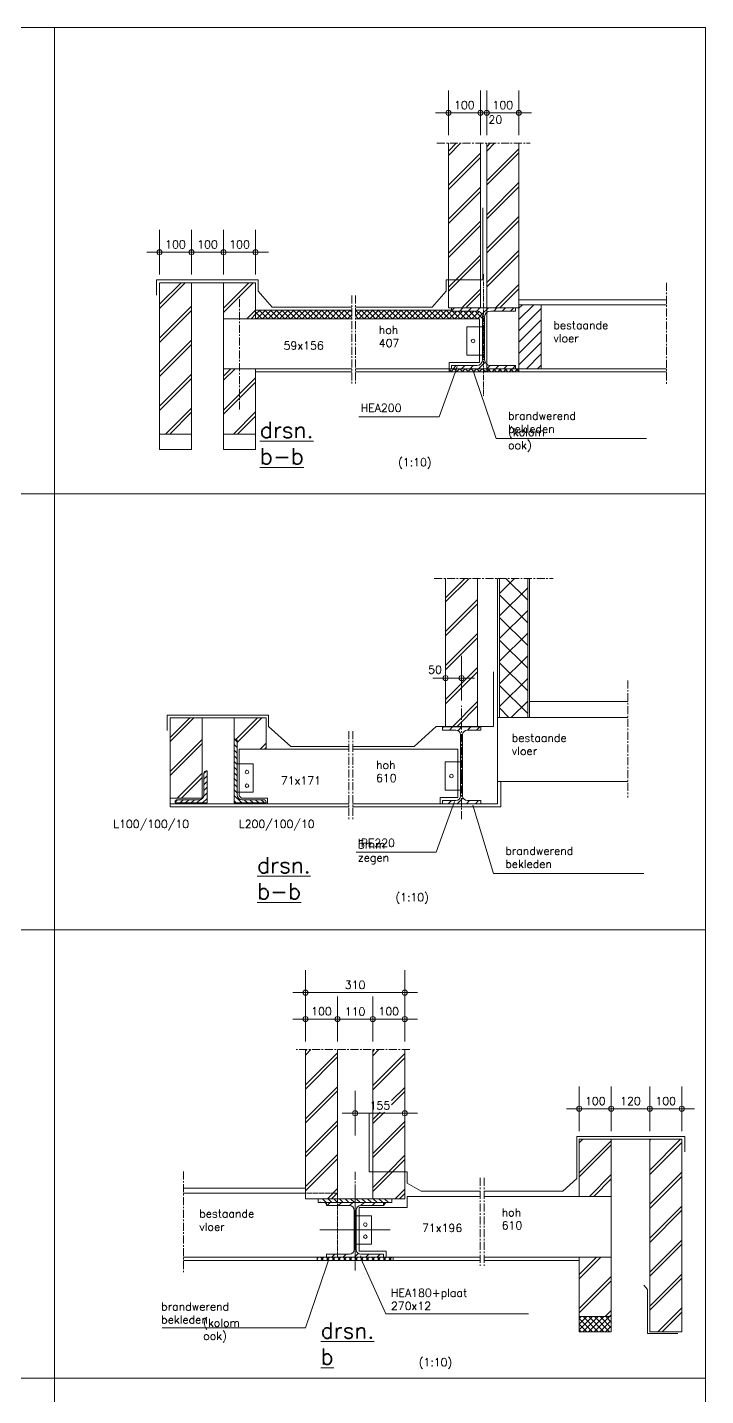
# Model space of a CAD drawing. Header units: millimetres. Extents: x -14163 to 55687, y -143 to 37302.
# Drawn here: x 41351 to 43469, y 31349 to 35622 of the extents above; entities that cross this region are included whole.
import ezdxf

# ---------------------------------------------------------------- set-up
doc = ezdxf.new("R2010")
doc.units = ezdxf.units.MM
for name, pattern in [('IMPORT-CENTER _3_', [1016, 635, -127, 127, -127]), ('IMPORT-CENTER2 _2_', [571.5, 381, -63.5, 63.5, -63.5]), ('IMPORT-HIDDEN2 _2_', [95.25, 63.5, -31.75])]:
    doc.linetypes.add(name, pattern=pattern)
for name, color, linetype, lineweight in [('ARCERING', 55, 'Continuous', 13), ('AS', 1, 'IMPORT-CENTER _3_', 13), ('doorbraakdetails_dwg', 8, 'Continuous', 13), ('MAATVOERING', 1, 'Continuous', 13), ('STAAL', 2, 'Continuous', 13), ('STEEL_OUTLINE', 2, 'Continuous', 13)]:
    doc.layers.add(name, color=color, linetype=linetype, lineweight=lineweight)
doc.styles.add('RomanS', font='romans__.ttf', dxfattribs={"height": 635})
doc.styles.add('RomanS_1', font='romans__.ttf', dxfattribs={"height": 1270})
pattern_1 = [(45, (119627.6, -153128.8), (-1347.038, 1347.038), []), (45, (120135.6, -122648.8), (-1347.038, 1347.038), [])]

# ---------------------------------------------------------------- blocks, each defined once
blk = doc.blocks.new('doorbraakdetails_dwg_DOT2035-5098676-Details Constructie')
at = {"color": 250, "lineweight": 13}
for p, q in [((0, 17.78), (0, -17.78)), ((-5.08, 0), (10.16, 0))]:
    blk.add_line(p, q, dxfattribs=at)
blk.add_circle((0, 0), 2.03, dxfattribs=at)
blk = doc.blocks.new('doorbraakdetails_dwg__X122-5098776-Details Constructie')
at = {"color": 250, "lineweight": 13}
for p, q in [((327194, 224173), (327212, 224191)), ((327306, 224141), (327356, 224191)), ((327442, 224133), (327500, 224191)), ((327483, 224031), (327515, 224062)), ((327594, 224141), (327644, 224191)), ((327737, 224141), (327787, 224191)), ((327483, 223887), (327515, 223918)), ((327483, 223743), (327515, 223775)), ((327483, 223599), (327515, 223631)), ((327483, 223456), (327515, 223487)), ((327483, 223312), (327515, 223344)), ((327483, 223168), (327515, 223200)), ((327286, 222972), (327336, 223022)), ((327430, 222972), (327522, 223064)), ((327574, 222972), (327624, 223022)), ((327717, 222972), (327767, 223022))]:
    blk.add_line(p, q, dxfattribs=at)
blk = doc.blocks.new('doorbraakdetails_dwg_HOEK20010010-5098777-Details Constructie')
at = {"layer": 'ARCERING'}
h = blk.add_hatch(dxfattribs=at)
h.set_pattern_fill('FP_14', color=1, style=0, pattern_type=2)
h.set_pattern_definition([(45, (-20365.5, -30057.376), (-44.90128, 44.90128), [])])
h.paths.add_polyline_path([(-289, -102), (-352, -102), (-352, -89), (-351, -80), (-347, -70), (-341, -62), (-333, -56), (-324, -53), (-314, -51), (29, -51), (49, -49), (67, -41), (83, -29), (95, -13), (103, 5), (105, 25), (105, 876), (106, 886), (110, 895), (116, 903), (124, 909), (133, 913), (143, 914), (156, 914), (156, -102)])
at = {"color": 2, "lineweight": 13}
for p, q in [((105, 25), (105, 876)), ((-314, -51), (29, -51))]:
    blk.add_line(p, q, dxfattribs=at)
at = {"color": 2, "lineweight": 13, "flags": 128}
blk.add_lwpolyline([(-352, -89), (-352, -102), (156, -102), (156, 914), (143, 914)], dxfattribs=at)
at = {"color": 2, "lineweight": 13}
for centre, radius, start, end in [((143, 876), 38.1, 90, 180), ((29, 25), 76.2, 270, 0), ((-314, -89), 38.1, 90, 180)]:
    blk.add_arc(centre, radius, start, end, dxfattribs=at)
blk = doc.blocks.new('doorbraakdetails_dwg_HOEK10010010-5098778-Details Constructie')
at = {"layer": 'ARCERING'}
h = blk.add_hatch(dxfattribs=at)
h.set_pattern_fill('FP_10', color=1, style=0, pattern_type=2)
h.set_pattern_definition([(45, (-205214.56, -299552.7), (-449.0128, 449.0128), [])])
h.paths.add_polyline_path([(0, 0), (0, 5080), (-193, 5074), (-257, 5057), (-317, 5029), (-372, 4991), (-419, 4944), (-457, 4890), (-485, 4829), (-502, 4765), (-508, 4699), (-514, 1178), (-530, 1088), (-558, 1000), (-595, 916), (-643, 837), (-700, 765), (-765, 700), (-837, 643), (-916, 595), (-1000, 558), (-1088, 530), (-1178, 514), (-1270, 508), (-4765, 502), (-4829, 485), (-4889, 457), (-4944, 419), (-4991, 372), (-5029, 318), (-5057, 257), (-5074, 193), (-5080, 127), (-5080, 0)])
at = {"color": 2, "lineweight": 13}
for p, q in [((-508, 1270), (-508, 4699)), ((-4699, 508), (-1270, 508))]:
    blk.add_line(p, q, dxfattribs=at)
at = {"color": 2, "lineweight": 13, "flags": 128}
blk.add_lwpolyline([(-127, 5080), (0, 5080), (0, 0), (-5080, 0), (-5080, 127)], dxfattribs=at)
at = {"color": 2, "lineweight": 13}
for centre, radius, start, end in [((-127, 4699), 381, 90, 180), ((-4699, 127), 381, 90, 180), ((-1270, 1270), 762, 270, 0)]:
    blk.add_arc(centre, radius, start, end, dxfattribs=at)
blk = doc.blocks.new('doorbraakdetails_dwg_A$C21030709-5098779-Details Constructie')
at = {"layer": 'ARCERING'}
h = blk.add_hatch(dxfattribs=at)
h.set_pattern_fill('FP_16', color=256, style=0, pattern_type=2)
h.set_pattern_definition(pattern_1)
h.paths.add_polyline_path([(28540, 14185), (28781, 14426), (28781, 25925), (26241, 25925), (26241, 18215), (26287, 18210), (26329, 18195), (26368, 18171), (26400, 18138), (26424, 18100), (26439, 18057), (26444, 18012), (26439, 17966), (26424, 17924), (26400, 17885), (26368, 17853), (26329, 17829), (26287, 17814), (26241, 17808), (26241, 14185)])
h.paths.add_polyline_path([(27487, 17810), (27439, 17822), (27396, 17844), (27359, 17877), (27331, 17917), (27314, 17963), (27308, 18012), (27314, 18060), (27331, 18106), (27359, 18146), (27396, 18179), (27439, 18202), (27487, 18213), (27536, 18213), (27583, 18202), (27627, 18179), (27663, 18146), (27691, 18106), (27709, 18060), (27714, 18012), (27709, 17963), (27691, 17917), (27663, 17877), (27627, 17844), (27583, 17822), (27536, 17810)])
h = blk.add_hatch(dxfattribs=at)
h.set_pattern_fill('FP_15', color=256, style=0, pattern_type=2)
h.set_pattern_definition([(45, (119627.6, -153128.8), (-898.026, 898.026), []), (135, (119627.6, -153128.8), (-898.026, -898.026), [])])
h.paths.add_polyline_path([(32751, 14893), (32751, 25925), (30515, 25925), (30515, 14893)])
h = blk.add_hatch(dxfattribs=at)
h.set_pattern_fill('FP_16', color=256, style=0, pattern_type=2)
h.set_pattern_definition(pattern_1)
h.paths.add_polyline_path([(4384, 8484), (6924, 8484), (6924, 14869), (4384, 14869), (4384, 8663)])
h = blk.add_hatch(dxfattribs=at)
h.set_pattern_fill('FP_16', color=256, style=0, pattern_type=2)
h.set_pattern_definition(pattern_1)
h.paths.add_polyline_path([(9716, 12322), (9865, 12389), (12002, 12389), (12002, 14869), (9464, 14869), (9462, 13188), (9526, 13188), (9568, 13184), (9608, 13170), (9644, 13147), (9675, 13117), (9697, 13081), (9711, 13040), (9716, 12998), (9716, 12750)])
at = {"color": 250, "lineweight": 13}
for p, q in [((25733, 18012), (25225, 18012)), ((28019, 18012), (28527, 18012))]:
    blk.add_line(p, q, dxfattribs=at)
at = {"color": 1, "lineweight": 13}
for p, q in [((40700, 16163), (32903, 16163)), ((40700, 14893), (30363, 14893)), ((8636, 7797), (18574, 7797))]:
    blk.add_line(p, q, dxfattribs=at)
at = {"color": 2, "lineweight": 13}
for p, q in [((27433, 13512), (27433, 8676)), ((27590, 13512), (27590, 8676))]:
    blk.add_line(p, q, dxfattribs=at)
at = {"color": 250, "lineweight": 13, "flags": 128}
blk.add_lwpolyline([(27511, 18012), (26241, 18012)], close=True, dxfattribs=at)
at = {"color": 1, "lineweight": 13, "flags": 128}
for points in [[(4384, 14869), (9464, 14869), (12004, 14869)], [(30612, 9813), (30612, 7797), (18878, 7797)], [(40700, 9813), (30363, 9813), (30363, 8046), (29035, 8046)]]:
    blk.add_lwpolyline(points, dxfattribs=at)
at = {"color": 2, "lineweight": 13, "flags": 128}
for points in [[(27971, 13893), (29035, 13893), (29035, 14142), (25987, 14142), (25987, 13893), (27052, 13893)], [(18572, 12389), (9865, 12389), (9865, 8682), (10053, 8490), (12115, 8490), (12115, 8046), (18574, 8046)], [(25801, 8046), (25801, 8539), (27200, 8539), (27200, 12389), (18876, 12389)], [(18878, 8046), (25801, 8046), (25987, 8046), (25987, 8295), (27052, 8295)], [(25987, 8046), (29035, 8046), (29035, 8295), (27971, 8295)]]:
    blk.add_lwpolyline(points, dxfattribs=at)
at = {"color": 250, "lineweight": 13, "flags": 128}
for points in [[(9754, 11208), (10979, 11208), (10979, 8958), (9754, 8958)], [(27433, 11366), (26207, 11366), (26207, 9116), (27433, 9116)], [(26941, 8213), (26769, 7735), (25500, 4218), (19137, 4218)], [(28395, 7926), (30031, 2506), (41956, 2506)]]:
    blk.add_lwpolyline(points, dxfattribs=at)
at = {"color": 250, "lineweight": 13}
for centre in [(10484, 10559), (26702, 10245), (10484, 9479)]:
    blk.add_circle(centre, 142, dxfattribs=at)
at = {"color": 2, "lineweight": 13}
for centre, start, end in [((27052, 13512), 0, 90), ((27971, 13512), 90, 180), ((27052, 8676), 270, 360), ((27971, 8676), 180, 270)]:
    blk.add_arc(centre, 381, start, end, dxfattribs=at)
at = {"layer": 'ARCERING', "flags": 128}
for points in [[(18876, 12597), (23740, 12597), (25501, 14185), (30037, 14185), (30037, 18507)], [(18572, 12597), (13963, 12597), (12205, 14185), (12205, 15085), (4148, 15085), (4148, 13868)]]:
    blk.add_lwpolyline(points, dxfattribs=at)
at = {"layer": 'AS'}
for p, q in [((25339, 25925), (34768, 25925)), ((40700, 17827), (40700, 8545)), ((27511, 6832), (27511, 15820)), ((18574, 13811), (18574, 6777)), ((18878, 13811), (18878, 6777))]:
    blk.add_line(p, q, dxfattribs=at)
at = {"layer": 'MAATVOERING'}
for p, q in [((26241, 14185), (26241, 25925)), ((28781, 14185), (28781, 25925)), ((30363, 9813), (30363, 25925)), ((30515, 14893), (30515, 25925)), ((32751, 14893), (32751, 25925)), ((32903, 14893), (32903, 25925)), ((6924, 8484), (6924, 14869)), ((9462, 13188), (9462, 14869)), ((12002, 12389), (12002, 14869)), ((9462, 13178), (9462, 13188))]:
    blk.add_line(p, q, dxfattribs=at)
at = {"layer": 'MAATVOERING', "flags": 128}
blk.add_lwpolyline([(8636, 7797), (4384, 7797), (4384, 14869)], dxfattribs=at)
at = {"layer": 'STEEL_OUTLINE', "color": 1}
for p, q in [((4384, 8484), (6924, 8484)), ((4384, 8046), (12115, 8046))]:
    blk.add_line(p, q, dxfattribs=at)
for name, p, xscale, yscale, zscale in [('doorbraakdetails_dwg_DOT2035-5098676-Details Constructie', (26241, 18012), 100, 100, 100), ('doorbraakdetails_dwg__X122-5098776-Details Constructie', (-1609983, -1106813), 5, 5, 5), ('doorbraakdetails_dwg_HOEK10010010-5098778-Details Constructie', (7322, 8108), 0.5, 0.5, 0.5)]:
    blk.add_blockref(name, p, dxfattribs=dict(xscale=xscale, yscale=yscale, zscale=zscale))
at = {"xscale": 100, "yscale": 100, "zscale": 100, "rotation": 180}
blk.add_blockref('doorbraakdetails_dwg_DOT2035-5098676-Details Constructie', (27511, 18012), dxfattribs=at)
at = {"extrusion": (0, 0, -1), "xscale": 5, "yscale": 5, "zscale": -5}
blk.add_blockref('doorbraakdetails_dwg_HOEK20010010-5098777-Details Constructie', (-10242, 8619), dxfattribs=at)
at = {"color": 2, "lineweight": 13, "insert": (25403, 18999), "char_height": 635, "width": 1469.23, "attachment_point": 2, "line_spacing_factor": 0.983083, "style": 'RomanS'}
blk.add_mtext('50', dxfattribs=at)
at = {"layer": 'MAATVOERING', "color": 2, "char_height": 635, "attachment_point": 1, "line_spacing_factor": 0.983083, "style": 'RomanS'}
for s, insert, width in [('bestaande\\Pvloer', (31487, 13591), 5923.3), ('hoh\\P610', (20721, 11443), 2203.84), ('71x171', (13173, 10202), 4299.42), ('L100/100/10', (-121, 6759), 8096.21), ('L200/100/10', (9839, 6759), 8096.21), ('5mm\\Pzegen', (19285, 5130), 3363.75), ('IPE220', (19285, 5255), 3982.38), ('brandwerend\\Pbekleden', (30977, 4629), 7338.4), ('(1:10)', (22251, 945), 3618.94)]:
    blk.add_mtext(s, dxfattribs=dict(at, insert=insert, width=width))
at = {"layer": 'MAATVOERING', "color": 6, "insert": (11292, 3821), "char_height": 1270, "width": 5787.34, "attachment_point": 1, "line_spacing_factor": 0.983083, "style": 'RomanS_1'}
blk.add_mtext('\\Ldrsn.\\Pb-b', dxfattribs=at)
blk = doc.blocks.new('doorbraakdetails_dwg-4168051-Details Constructie')
at = {"layer": 'ARCERING'}
h = blk.add_hatch(dxfattribs=at)
h.set_pattern_fill('FP_26', color=256, style=0, pattern_type=2)
h.set_pattern_definition([(45, (403022.2, -146823.8), (-336.7596, 336.7596), [])])
h.paths.add_polyline_path([(701270, 196698), (701270, 196952), (699269, 196952), (699198, 196958), (699128, 196975), (699062, 197002), (699001, 197040), (698946, 197086), (698899, 197141), (698862, 197202), (698835, 197268), (698818, 197338), (698812, 197409), (698812, 200813), (698818, 200885), (698835, 200954), (698862, 201021), (698899, 201082), (698946, 201136), (699001, 201183), (699062, 201220), (699128, 201248), (699198, 201265), (699269, 201270), (701270, 201270), (701270, 201524), (696190, 201524), (696190, 201270), (698190, 201270), (698261, 201265), (698331, 201248), (698397, 201220), (698459, 201183), (698513, 201136), (698560, 201082), (698597, 201021), (698625, 200954), (698641, 200885), (698647, 200813), (698647, 197409), (698641, 197338), (698625, 197268), (698597, 197202), (698560, 197141), (698513, 197086), (698459, 197040), (698397, 197002), (698331, 196975), (698261, 196958), (698190, 196952), (696190, 196952), (696190, 196698)])
for points in [[(686275, 130328), (686275, 130556), (686111, 130556)], [(690800, 130328), (690965, 130556), (690800, 130556)]]:
    blk.add_hatch(color=8, dxfattribs=at).paths.add_polyline_path(points)
at = {"color": 250, "lineweight": 13}
for p, q in [((673529, 205941), (675053, 205941)), ((676069, 205941), (677593, 205941)), ((678609, 205941), (680133, 205941)), ((680641, 201344), (688268, 201344)), ((696190, 201344), (688572, 201344)), ((691968, 147206), (685110, 147206)), ((686634, 145113), (685110, 145113)), ((687650, 145113), (687904, 145113)), ((689428, 145113), (689174, 145113)), ((691968, 145113), (690444, 145113)), ((708350, 137995), (706826, 137995)), ((711398, 137995), (709366, 137995)), ((713938, 137995), (712414, 137995)), ((691968, 137640), (689047, 137640))]:
    blk.add_line(p, q, dxfattribs=at)
at = {"color": 2, "lineweight": 13}
for p, q in [((673021, 203521), (680641, 203521)), ((678101, 196698), (688268, 196698)), ((680641, 196449), (688268, 196449)), ((696190, 196698), (688572, 196698)), ((675561, 191506), (673021, 191506)), ((680641, 191506), (678101, 191506)), ((675561, 190299), (673021, 190299)), ((680641, 190299), (678101, 190299)), ((714446, 135575), (706318, 135575)), ((708858, 126213), (698770, 126213)), ((706318, 121508), (708858, 121508)), ((706318, 120301), (708858, 120301)), ((711906, 120301), (714446, 120301))]:
    blk.add_line(p, q, dxfattribs=at)
at = {"color": 1, "lineweight": 13}
for p, q in [((713236, 202170), (701524, 202170)), ((713236, 201778), (701524, 201778)), ((713236, 196698), (701524, 196698)), ((713236, 196444), (701524, 196444)), ((674919, 131690), (684602, 131690)), ((674919, 131298), (684602, 131298)), ((706318, 125964), (698770, 125964))]:
    blk.add_line(p, q, dxfattribs=at)
at = {"color": 1, "linetype": 'IMPORT-HIDDEN2 _2_', "lineweight": 13}
for p, q in [((684602, 131298), (687142, 131298)), ((687142, 126213), (687142, 130861))]:
    blk.add_line(p, q, dxfattribs=at)
at = {"color": 250, "lineweight": 13, "flags": 128}
for points in [[(696444, 216997), (697968, 216997), (697460, 216997)], [(701016, 216997), (699492, 216997), (700000, 216997)], [(698629, 200018), (697404, 200018), (697404, 197768), (698629, 197768)], [(696635, 196865), (696463, 196387), (695194, 192870), (688832, 192870)], [(697926, 196449), (698090, 195968), (699726, 191159), (711651, 191159)], [(688621, 129510), (689846, 129510), (689846, 127260), (688621, 127260)], [(686393, 125911), (686229, 125430), (684593, 120620), (673231, 120620)], [(688957, 126317), (689130, 125839), (690977, 121736), (702288, 121736)]]:
    blk.add_lwpolyline(points, dxfattribs=at)
blk.add_lwpolyline([(698984, 216997), (698476, 216997)], close=True, dxfattribs=at)
at = {"color": 2, "lineweight": 13, "flags": 128}
for points in [[(678101, 200661), (680565, 200661), (688268, 200661)], [(695987, 196449), (695987, 196698), (695987, 197191), (698396, 197191), (698396, 200661), (688572, 200661)], [(701270, 196698), (701524, 196693), (701524, 196444), (688572, 196444)], [(698459, 126213), (691000, 126213), (691000, 126691), (688853, 126691), (688853, 130175), (692662, 130175), (692662, 131049), (698466, 131049)], [(698770, 131049), (706394, 131049), (708858, 131049)]]:
    blk.add_lwpolyline(points, dxfattribs=at)
at = {"color": 1, "lineweight": 13, "flags": 128}
for points in [[(674919, 125969), (685530, 125969), (685530, 126213), (674919, 126213)], [(698466, 125969), (691548, 125969), (691548, 126213)]]:
    blk.add_lwpolyline(points, dxfattribs=at)
at = {"color": 250, "lineweight": 13}
for centre in [(697898, 198897), (689351, 128808), (689351, 127845)]:
    blk.add_circle(centre, 142, dxfattribs=at)
at = {"layer": 'ARCERING'}
for p, q in [((695936, 213614), (696899, 214577)), ((695936, 213951), (696562, 214577)), ((698984, 213968), (699593, 214577)), ((698984, 214305), (699256, 214577)), ((698984, 211611), (701524, 214151)), ((698984, 211274), (701524, 213814)), ((695936, 211257), (698476, 213797)), ((695936, 210920), (698476, 213460)), ((695936, 208563), (698476, 211103)), ((695936, 208226), (698476, 210766)), ((698984, 208917), (701524, 211457)), ((698984, 208579), (701524, 211119)), ((695936, 205869), (698476, 208409)), ((698984, 206223), (701524, 208763)), ((698984, 205885), (701524, 208425)), ((695936, 205531), (698476, 208071)), ((695936, 203175), (698476, 205715)), ((695936, 202837), (698476, 205377)), ((698984, 203528), (701524, 206068)), ((698984, 203191), (701524, 205731)), ((672786, 203737), (672786, 202520)), ((673021, 201476), (675067, 203521)), ((673021, 201813), (674729, 203521)), ((678101, 201168), (680455, 203521)), ((678101, 201505), (680118, 203521)), ((697046, 201591), (698476, 203020)), ((699673, 201524), (701524, 203374)), ((700011, 201524), (701524, 203037)), ((697383, 201591), (698476, 202683)), ((673021, 199119), (675561, 201659)), ((673021, 198782), (675561, 201322)), ((679951, 200661), (680641, 201351)), ((681169, 200661), (680641, 201188)), ((680737, 200661), (681421, 201344)), ((681618, 200661), (680934, 201344)), ((681186, 200661), (681870, 201344)), ((682067, 200661), (681383, 201344)), ((681635, 200661), (682319, 201344)), ((682516, 200661), (681832, 201344)), ((682084, 200661), (682768, 201344)), ((682965, 200661), (682281, 201344)), ((682533, 200661), (683217, 201344)), ((683414, 200661), (682730, 201344)), ((682982, 200661), (683666, 201344)), ((683863, 200661), (683179, 201344)), ((683431, 200661), (684115, 201344)), ((684312, 200661), (683628, 201344)), ((683881, 200661), (684564, 201344)), ((684761, 200661), (684077, 201344)), ((684330, 200661), (685013, 201344)), ((685210, 200661), (684526, 201344)), ((684779, 200661), (685462, 201344)), ((685659, 200661), (684975, 201344)), ((685228, 200661), (685911, 201344)), ((686108, 200661), (685425, 201344)), ((685677, 200661), (686360, 201344)), ((686557, 200661), (685874, 201344)), ((686126, 200661), (686809, 201344)), ((687006, 200661), (686323, 201344)), ((686575, 200661), (687258, 201344)), ((687455, 200661), (686772, 201344)), ((687024, 200661), (687707, 201344)), ((687904, 200661), (687221, 201344)), ((687473, 200661), (688156, 201344)), ((688268, 200745), (687670, 201344)), ((687922, 200661), (688268, 201007)), ((688268, 201194), (688119, 201344)), ((688572, 201311), (688605, 201344)), ((688572, 200862), (689054, 201344)), ((689251, 200661), (688572, 201339)), ((688802, 200661), (688572, 200890)), ((688820, 200661), (689503, 201344)), ((689700, 200661), (689017, 201344)), ((689269, 200661), (689952, 201344)), ((690149, 200661), (689466, 201344)), ((689718, 200661), (690401, 201344)), ((690598, 200661), (689915, 201344)), ((690167, 200661), (690850, 201344)), ((691047, 200661), (690364, 201344)), ((690616, 200661), (691299, 201344)), ((691496, 200661), (690813, 201344)), ((691065, 200661), (691748, 201344)), ((691945, 200661), (691262, 201344)), ((691514, 200661), (692197, 201344)), ((692394, 200661), (691711, 201344)), ((691963, 200661), (692646, 201344)), ((692843, 200661), (692160, 201344)), ((692412, 200661), (693095, 201344)), ((693292, 200661), (692609, 201344)), ((692861, 200661), (693544, 201344)), ((693741, 200661), (693058, 201344)), ((693310, 200661), (693993, 201344)), ((694190, 200661), (693507, 201344)), ((693759, 200661), (694442, 201344)), ((694639, 200661), (693956, 201344)), ((694208, 200661), (694891, 201344)), ((695088, 200661), (694405, 201344)), ((694657, 200661), (695340, 201344)), ((695537, 200661), (694854, 201344)), ((695106, 200661), (695789, 201344)), ((695986, 200661), (695303, 201344)), ((695555, 200661), (696190, 201295)), ((696435, 200661), (695752, 201344)), ((696004, 200661), (696613, 201270)), ((696884, 200661), (696274, 201270)), ((696453, 200661), (697062, 201270)), ((697333, 200661), (696723, 201270)), ((696902, 200661), (697511, 201270)), ((697782, 200661), (697172, 201270)), ((697351, 200661), (697960, 201270)), ((698231, 200661), (697621, 201270)), ((697800, 200661), (698372, 201232)), ((698647, 200694), (698070, 201270)), ((698249, 200661), (698601, 201013)), ((701524, 201490), (701812, 201778)), ((701524, 200592), (702710, 201778)), ((701524, 199694), (703302, 201472)), ((680720, 200661), (680641, 200739)), ((701524, 198796), (703302, 200574)), ((673021, 196425), (675561, 198965)), ((673021, 196088), (675561, 198628)), ((701524, 197898), (703302, 199676)), ((701524, 197000), (703302, 198778)), ((702120, 196698), (703302, 197880)), ((678101, 195779), (679020, 196698)), ((678101, 196117), (678683, 196698)), ((696189, 196449), (695987, 196651)), ((696130, 196449), (696379, 196698)), ((696638, 196449), (696389, 196698)), ((696579, 196449), (696828, 196698)), ((697087, 196449), (696838, 196698)), ((697536, 196449), (697287, 196698)), ((697477, 196449), (697726, 196698)), ((697985, 196449), (697736, 196698)), ((697926, 196449), (698175, 196698)), ((698434, 196449), (698185, 196698)), ((698375, 196449), (698624, 196698)), ((698883, 196449), (698634, 196698)), ((698824, 196449), (698917, 196542)), ((698984, 196456), (699226, 196698)), ((699303, 196445), (699050, 196698)), ((699421, 196445), (699675, 196698)), ((699753, 196445), (699499, 196698)), ((699870, 196445), (700124, 196698)), ((700202, 196445), (699948, 196698)), ((700319, 196445), (700573, 196698)), ((700651, 196445), (700397, 196698)), ((700768, 196444), (701022, 196698)), ((701100, 196444), (700846, 196698)), ((701217, 196444), (701467, 196694)), ((701524, 196470), (701296, 196698)), ((703018, 196698), (703302, 196982)), ((673021, 193731), (675561, 196271)), ((673021, 193394), (675561, 195934)), ((678101, 193423), (680641, 195963)), ((678101, 193085), (680641, 195625)), ((673490, 191506), (675561, 193577)), ((673828, 191506), (675561, 193239)), ((678879, 191506), (680641, 193268)), ((679216, 191506), (680641, 192931)), ((684602, 142256), (685038, 142693)), ((684602, 142593), (684701, 142693)), ((684602, 139899), (687142, 142439)), ((689936, 142202), (690426, 142693)), ((689936, 142539), (690089, 142693)), ((689936, 139845), (692476, 142385)), ((684602, 139562), (687142, 142102)), ((689936, 139508), (692476, 142048)), ((684602, 137205), (687142, 139745)), ((684602, 136868), (687142, 139408)), ((691437, 138652), (692476, 139691)), ((691437, 138315), (692476, 139354)), ((684602, 134511), (687142, 137051)), ((689936, 136814), (690857, 137735)), ((689936, 137151), (690519, 137735)), ((689936, 134457), (692476, 136997)), ((684602, 134174), (687142, 136714)), ((689936, 134120), (692476, 136660)), ((706318, 135282), (706611, 135575)), ((706318, 132925), (708858, 135465)), ((706318, 132588), (708858, 135128)), ((711906, 135482), (711999, 135575)), ((711906, 133125), (714356, 135575)), ((711906, 132787), (714446, 135327)), ((684602, 131817), (687142, 134357)), ((684602, 131480), (687142, 134020)), ((707136, 131049), (708858, 132771)), ((707473, 131049), (708858, 132434)), ((711906, 130431), (714446, 132971)), ((711906, 130093), (714446, 132633)), ((686340, 130861), (687142, 131663)), ((691728, 130861), (692476, 131609)), ((685795, 130556), (685740, 130611)), ((686245, 130556), (685940, 130861)), ((686694, 130556), (686389, 130861)), ((686677, 130861), (687142, 131326)), ((687143, 130556), (686838, 130861)), ((687592, 130556), (687287, 130861)), ((688041, 130556), (687736, 130861)), ((688490, 130556), (688185, 130861)), ((688939, 130556), (688634, 130861)), ((689388, 130556), (689083, 130861)), ((689837, 130556), (689532, 130861)), ((690286, 130556), (689981, 130861)), ((690735, 130556), (690430, 130861)), ((690800, 130328), (690965, 130556)), ((691184, 130556), (690879, 130861)), ((691337, 130852), (691328, 130861)), ((692065, 130861), (692476, 131272)), ((711906, 127736), (714446, 130276)), ((711906, 127399), (714446, 129939)), ((711906, 125042), (714446, 127582)), ((711906, 124705), (714446, 127245)), ((685530, 126122), (685621, 126213)), ((685592, 125969), (685530, 126032)), ((686041, 125969), (685797, 126213)), ((685826, 125969), (686070, 126213)), ((686490, 125969), (686246, 126213)), ((686275, 125969), (686519, 126213)), ((686939, 125969), (686695, 126213)), ((686724, 125969), (686968, 126213)), ((687388, 125969), (687144, 126213)), ((687173, 125969), (687417, 126213)), ((687837, 125969), (687593, 126213)), ((687622, 125969), (687866, 126213)), ((688286, 125969), (688042, 126213)), ((688071, 125969), (688315, 126213)), ((689184, 125969), (688940, 126213)), ((688969, 125969), (689213, 126213)), ((689633, 125969), (689389, 126213)), ((689418, 125969), (689662, 126213)), ((690082, 125969), (689838, 126213)), ((689867, 125969), (690111, 126213)), ((690531, 125969), (690287, 126213)), ((690316, 125969), (690560, 126213)), ((690980, 125969), (690736, 126213)), ((690765, 125969), (691009, 126213)), ((691429, 125969), (691186, 126213)), ((691214, 125969), (691458, 126213)), ((706318, 124505), (708025, 126213)), ((706318, 124843), (707688, 126213)), ((711906, 122348), (714446, 124888)), ((706318, 122148), (708858, 124688)), ((706318, 121811), (708858, 124351)), ((711906, 122011), (714446, 124551)), ((708371, 121508), (708858, 121994)), ((712553, 120301), (714446, 122194)), ((712890, 120301), (714446, 121857)), ((706318, 121362), (706463, 121508)), ((706318, 120913), (706912, 121508)), ((706318, 120464), (707361, 121508)), ((707378, 120301), (706318, 121362)), ((706929, 120301), (706318, 120913)), ((706604, 120301), (707810, 121508)), ((707827, 120301), (706620, 121508)), ((707053, 120301), (708259, 121508)), ((708276, 120301), (707069, 121508)), ((708725, 120301), (707518, 121508)), ((707951, 120301), (708858, 121208)), ((708858, 120618), (707967, 121508)), ((708400, 120301), (708858, 120759)), ((708858, 121067), (708416, 121508)), ((706480, 120301), (706318, 120464)), ((708849, 120301), (708858, 120310))]:
    blk.add_line(p, q, dxfattribs=at)
at = {"layer": 'ARCERING', "flags": 128}
for points in [[(688572, 201591), (694641, 201591), (695755, 202837), (695755, 203737), (698657, 203737), (698657, 209466)], [(688268, 201591), (681957, 201591), (680843, 202837), (680843, 203737), (672786, 203737)], [(680288, 200661), (680641, 201014), (680972, 201344)], [(697028, 196449), (697206, 196627), (697277, 196698)], [(698466, 131465), (693770, 131465), (692656, 132102), (692656, 133003), (689649, 133003), (689649, 137582)], [(714681, 134574), (714681, 135791), (706116, 135791), (706116, 132463), (705002, 131465), (698770, 131465)], [(689936, 131763), (691175, 133003), (692476, 134303)], [(689936, 131426), (691513, 133003), (692476, 133966)], [(688735, 125969), (688539, 126166), (688491, 126213)], [(688520, 125969), (688539, 125988), (688764, 126213)], [(707502, 120301), (708708, 121508), (708858, 121657)]]:
    blk.add_lwpolyline(points, dxfattribs=at)
at = {"layer": 'AS'}
for p, q in [((695033, 214577), (702430, 214577)), ((713236, 203504), (713236, 195430)), ((679371, 193453), (679371, 202440)), ((688268, 202507), (688268, 195430)), ((688572, 202507), (688572, 195430)), ((692870, 142693), (683845, 142693)), ((674919, 133023), (674919, 124949)), ((688539, 132994), (688539, 125165)), ((698466, 132509), (698466, 125432)), ((698770, 132509), (698770, 125432))]:
    blk.add_line(p, q, dxfattribs=at)
at = {"layer": 'AS', "linetype": 'IMPORT-CENTER2 _2_'}
blk.add_line((698730, 204191), (698730, 194539), dxfattribs=at)
at = {"layer": 'MAATVOERING'}
for p, q in [((695936, 201524), (695936, 214577)), ((698476, 201591), (698476, 214577)), ((698984, 196449), (698984, 214577)), ((701524, 196693), (701524, 214577)), ((703302, 196698), (703302, 201778)), ((601821, 186761), (716342, 186761)), ((601821, 152177), (716342, 152177)), ((688158, 145113), (688920, 145113)), ((684602, 130861), (684602, 142693)), ((687142, 130861), (687142, 142693)), ((689936, 130861), (689936, 142693)), ((692476, 130861), (692476, 142693)), ((601821, 116613), (716342, 116613))]:
    blk.add_line(p, q, dxfattribs=at)
at = {"layer": 'MAATVOERING', "color": 2}
for p, q in [((673021, 190299), (673021, 203521)), ((675561, 190299), (675561, 203521)), ((678101, 190299), (678101, 203521)), ((680641, 200661), (680641, 203521)), ((680641, 190299), (680641, 196698)), ((706318, 131049), (706318, 135575)), ((708858, 120301), (708858, 135575)), ((711906, 120301), (711906, 135575)), ((714446, 120301), (714446, 135575)), ((706318, 120301), (706318, 126213))]:
    blk.add_line(p, q, dxfattribs=at)
at = {"layer": 'MAATVOERING', "flags": 128}
blk.add_lwpolyline([(716342, 180977), (716342, 223774), (367854, 223774), (367854, 32321), (716342, 32321), (716342, 138181)], close=True, dxfattribs=at)
blk.add_lwpolyline([(664698, 223774), (664698, 180977), (664698, 32321)], dxfattribs=at)
at = {"layer": 'STAAL', "color": 1}
for p, q in [((696190, 201524), (695936, 201524)), ((701524, 201524), (701270, 201524)), ((688539, 131429), (688539, 125170)), ((684602, 130861), (692476, 130861)), ((686309, 130315), (686550, 130556)), ((687207, 130315), (687448, 130556)), ((688104, 130314), (688346, 130556)), ((689003, 130315), (689244, 130556)), ((689901, 130315), (690142, 130556)), ((688462, 129775), (688615, 129927)), ((685752, 128385), (691329, 128385)), ((688462, 128877), (688615, 129029)), ((688462, 127979), (688615, 128131)), ((688462, 127081), (688615, 127233)), ((685530, 126213), (691548, 126213)), ((685530, 125969), (691548, 125969)), ((686697, 126213), (686938, 126454)), ((687595, 126213), (687836, 126454)), ((688493, 126213), (688793, 126513)), ((689391, 126213), (689632, 126454)), ((690289, 126213), (690530, 126454))]:
    blk.add_line(p, q, dxfattribs=at)
at = {"layer": 'STAAL'}
for p, q in [((698647, 200813), (698647, 197409)), ((698812, 197409), (698812, 200813)), ((701270, 196952), (699269, 196952)), ((690799, 130315), (690799, 130315)), ((688462, 126835), (688462, 129934)), ((688615, 126835), (688615, 129934))]:
    blk.add_line(p, q, dxfattribs=at)
at = {"layer": 'STAAL', "flags": 128}
for points in [[(699269, 201270), (701270, 201270), (701270, 201524), (696190, 201524), (696190, 201270), (698190, 201270)], [(698190, 196952), (696190, 196952), (696190, 196698), (701270, 196698), (701270, 196952)], [(688996, 130315), (690799, 130315), (690799, 130556), (686278, 130556), (686278, 130315), (688081, 130315)], [(688081, 126454), (686278, 126454), (686278, 126213), (690799, 126213), (690799, 126454), (688996, 126454)], [(714143, 120177), (711722, 120177), (711722, 123653), (711445, 124006)]]:
    blk.add_lwpolyline(points, dxfattribs=at)
blk.add_lwpolyline([(685618, 130861), (685618, 130556), (691460, 130556), (691460, 130861)], close=True, dxfattribs=at)
at = {"layer": 'STAAL'}
for centre, radius, start, end in [((698190, 200813), 457, 0, 90), ((699269, 200813), 457, 90, 180), ((698190, 197409), 457, 270, 0), ((699269, 197409), 457, 180, 270), ((688081, 129934), 381, 0, 90), ((688996, 129934), 381, 90, 180), ((688081, 126835), 381, 270, 0), ((688996, 126835), 381, 180, 270)]:
    blk.add_arc(centre, radius, start, end, dxfattribs=at)
at = {"xscale": 100, "yscale": 100, "zscale": 100, "rotation": 180}
for p in [(695936, 216997), (698984, 216997), (698984, 216997), (673021, 205941), (675561, 205941), (678101, 205941), (684602, 147206), (684602, 145113), (687142, 145113), (689936, 145113), (688539, 137640), (706318, 137995), (708858, 137995), (711906, 137995)]:
    blk.add_blockref('doorbraakdetails_dwg_DOT2035-5098676-Details Constructie', p, dxfattribs=at)
at = {"xscale": 100, "yscale": 100, "zscale": 100}
for p in [(698476, 216997), (698476, 216997), (701524, 216997), (675561, 205941), (678101, 205941), (680641, 205941), (692476, 147206), (687142, 145113), (689936, 145113), (692476, 145113), (692476, 137640), (708858, 137995), (711906, 137995), (714446, 137995)]:
    blk.add_blockref('doorbraakdetails_dwg_DOT2035-5098676-Details Constructie', p, dxfattribs=at)
blk.add_blockref('doorbraakdetails_dwg_A$C21030709-5098779-Details Constructie', (669475, 154143))
at = {"color": 2, "lineweight": 13, "char_height": 635, "attachment_point": 2, "line_spacing_factor": 0.983083, "style": 'RomanS'}
for s, insert, width in [('100', (697206, 217928), 2203.84), ('100', (700254, 217928), 2203.84), ('20', (699662, 216776), 1469.23), ('100', (674291, 206872), 2203.84), ('100', (676831, 206872), 2203.84), ('100', (679371, 206872), 2203.84), ('310', (688539, 148137), 2203.84), ('100', (685872, 146044), 2203.84), ('110', (688535, 146023), 2203.84), ('100', (691206, 146044), 2203.84), ('100', (707588, 138926), 2203.84), ('120', (710382, 138926), 2203.84), ('100', (713176, 138926), 2203.84), ('155', (690507, 138571), 2203.84)]:
    blk.add_mtext(s, dxfattribs=dict(at, insert=insert, width=width))
at = {"layer": 'MAATVOERING', "color": 2, "char_height": 635, "attachment_point": 1, "line_spacing_factor": 0.983083, "style": 'RomanS'}
for s, insert, width in [('hoh\\P407', (690415, 200095), 2203.84), ('bestaande\\Pvloer', (704263, 200476), 5923.3), ('59x156', (682867, 198854), 4299.42), ('HEA200', (688979, 193907), 4415.41), ('brandwerend\\Pbekleden', (700671, 193281), 7338.4), ('(kolom\\Pook)', (700671, 191992), 3951.45), ('(1:10)', (691946, 189597), 3618.94), ('bestaande\\Pvloer', (676175, 129995), 5923.3), ('hoh\\P610', (700161, 130097), 2203.84), ('71x196', (693846, 128857), 4299.42), ('HEA180+plaat\\P270x12', (691380, 123711), 8227.67), ('brandwerend\\Pbekleden', (673155, 122625), 7338.4), ('(kolom\\Pook)', (676487, 121337), 3951.45), ('(1:10)', (693579, 118204), 3618.94)]:
    blk.add_mtext(s, dxfattribs=dict(at, insert=insert, width=width))
at = {"layer": 'MAATVOERING', "color": 6, "char_height": 1270, "width": 5787.34, "attachment_point": 1, "line_spacing_factor": 0.983083, "style": 'RomanS_1'}
for s, insert in [('\\Ldrsn.\\Pb-b', (680986, 192473)), ('\\Ldrsn.\\Pb', (685807, 121053))]:
    blk.add_mtext(s, dxfattribs=dict(at, insert=insert))

msp = doc.modelspace()

# ---------------------------------------------------------------- block references
at = {"layer": 'doorbraakdetails_dwg', "color": 2, "xscale": 0.039370078740157, "yscale": 0.039370078740157, "zscale": 0.039370078740157}
msp.add_blockref('doorbraakdetails_dwg-4168051-Details Constructie', (15266.4, 26811.9), dxfattribs=at)

doc.saveas('drawing.dxf')
